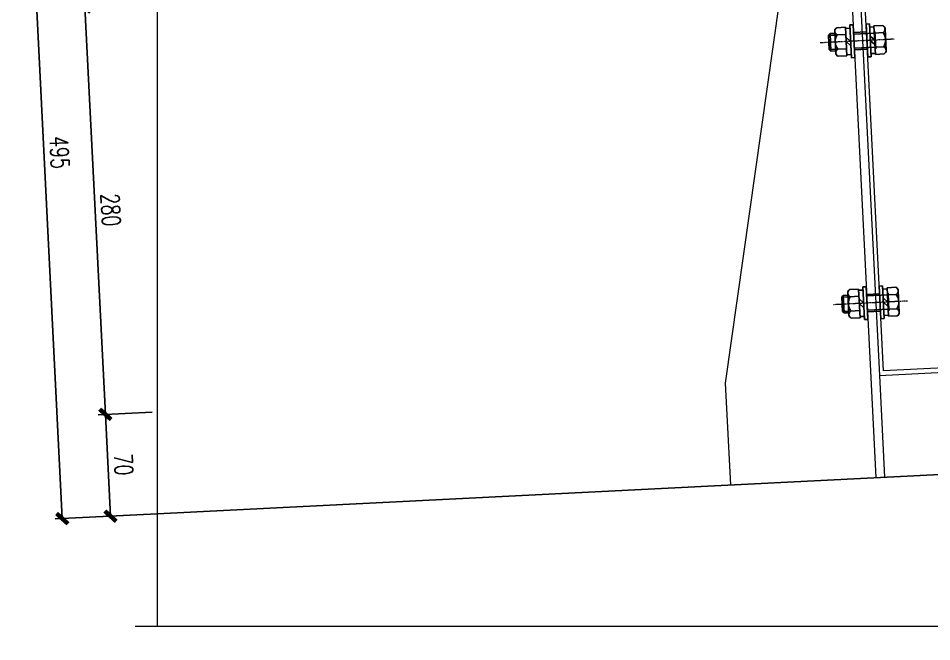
# Model space of a CAD drawing. Extents: x -599358 to 2865263, y -1062760 to 486533.
# Drawn here: x 145058 to 145685, y -728010 to -727582 of the extents above; entities that cross this region are included whole.
import ezdxf

# ---------------------------------------------------------------- set-up
doc = ezdxf.new("R2010")
doc.units = 0
for name, pattern in [('CENTER', [2, 1.25, -0.25, 0.25, -0.25]), ('CONTINUOUS0', [0]), ('CONTINUOUS1', [0])]:
    doc.linetypes.add(name, pattern=pattern)
for name, color, linetype in [('003_THICK', 7, 'CONTINUOUS1'), ('004_THIN', 6, 'CONTINUOUS0'), ('DIM', 173, 'Continuous')]:
    doc.layers.add(name, color=color, linetype=linetype)
for name, color, linetype, lineweight in [('C18', 4, 'CENTER', 13), ('S-dim', 81, 'Continuous', 0), ('文字标注引出线', 7, 'Continuous', 15)]:
    doc.layers.add(name, color=color, linetype=linetype, lineweight=lineweight)
doc.styles.add('DHTEXT-1', font='romans.shx', dxfattribs={"width": 0.7, "bigfont": 'chinese.shx'})
doc.dimstyles.new('ZN5', dxfattribs={"dimscale": 5, "dimtxt": 2.5, "dimasz": 1.5, "dimexe": 1, "dimexo": 2, "dimgap": 0.9, "dimtad": 1, "dimdec": 0, "dimdsep": 46, "dimtxsty": 'DHTEXT-1', "dimblk": 'ARCHTICK', "dimcen": 2.5, "dimclrd": 173, "dimclre": 173, "dimclrt": 7, "dimazin": 2, "dimtfac": 1, "dimtix": 1, "dimtmove": 2, "dimatfit": 3, "dimfxl": 0, "dimarcsym": 0})

# ---------------------------------------------------------------- blocks, each defined once
blk = doc.blocks.new('*U1756')
at = {"layer": '003_THICK', "color": 2}
for points in [[(-10.97, 13.09, 0.611769), (-10.97, 6.54, 0.611769)], [(31.23, 6.54, 0.61177), (31.23, 13.09, 0.61177)], [(-10.97, 6.55, 0.305859), (-10.97, -6.55, 0.305859)], [(31.23, -6.55, 0.305858), (31.23, 6.55, 0.305858)], [(-10.97, -6.54, 0.611769), (-10.97, -13.09, 0.611769)], [(31.23, -13.09, 0.61177), (31.23, -6.54, 0.61177)]]:
    blk.add_lwpolyline(points, format="xyb", dxfattribs=at)
for points in [[(-12.97, 9.81), (-12.97, -9.81)], [(-10.97, 13.08), (-2.97, 13.08)], [(-2.97, 13.08), (-2.97, -13.09)], [(-2.97, 12.1), (1.13, 12.1)], [(1.13, 15), (4.13, 15)], [(1.13, 15), (1.13, -15)], [(4.13, 15), (4.13, -15)], [(16.13, 15), (16.13, -15)], [(16.13, 15), (19.13, 15)], [(19.13, 15), (19.13, -15)], [(19.13, 12.1), (23.23, 12.1)], [(23.23, 13.08), (23.23, -13.09)], [(23.23, 13.08), (31.23, 13.08)], [(33.23, 9.81), (33.23, -9.81)], [(-10.97, 6.54), (-2.97, 6.54)], [(-3.57, 8), (-3.57, -8)], [(-2.97, 0), (1.13, 4.1)], [(-2.97, -4.1), (1.13, 0)], [(4.13, 8), (16.13, 8)], [(19.13, 0), (23.23, 4.1)], [(23.23, 6.54), (31.23, 6.54)], [(33.23, 8), (37.53, 8)], [(37.53, 8), (37.53, -8)], [(37.53, 8), (39.03, 6.5)], [(39.03, 6.5), (39.03, -6.5)], [(-10.97, -6.54), (-2.97, -6.54)], [(4.13, -8), (16.13, -8)], [(19.13, -4.1), (23.23, 0)], [(23.23, -6.54), (31.23, -6.54)], [(33.23, -8), (37.53, -8)], [(37.53, -8), (39.03, -6.5)], [(-10.97, -13.09), (-2.97, -13.09)], [(-2.97, -12.1), (1.13, -12.1)], [(1.13, -15), (4.13, -15)], [(16.13, -15), (19.13, -15)], [(19.13, -12.1), (23.23, -12.1)], [(23.23, -13.09), (31.23, -13.09)]]:
    blk.add_lwpolyline(points, dxfattribs=at)
at = {"layer": '004_THIN', "color": 2}
for points in [[(-3.57, 6.5), (16.13, 6.5)], [(33.23, 6.5), (39.03, 6.5)], [(-3.57, -6.5), (16.13, -6.5)], [(33.23, -6.5), (39.03, -6.5)]]:
    blk.add_lwpolyline(points, dxfattribs=at)
at = {"layer": 'C18', "color": 1, "ltscale": 0.6}
blk.add_lwpolyline([(-20.97, 0), (47.03, 0)], dxfattribs=at)
blk = doc.blocks.new('*U1755')
at = {"layer": '003_THICK', "color": 2}
for points in [[(-10.97, 13.09, 0.611769), (-10.97, 6.54, 0.611769)], [(31.23, 6.54, 0.61177), (31.23, 13.09, 0.61177)], [(-10.97, 6.55, 0.305859), (-10.97, -6.55, 0.305859)], [(31.23, -6.55, 0.305858), (31.23, 6.55, 0.305858)], [(-10.97, -6.54, 0.611769), (-10.97, -13.09, 0.611769)], [(31.23, -13.09, 0.61177), (31.23, -6.54, 0.61177)]]:
    blk.add_lwpolyline(points, format="xyb", dxfattribs=at)
for points in [[(-12.97, 9.81), (-12.97, -9.81)], [(-10.97, 13.08), (-2.97, 13.08)], [(-2.97, 13.08), (-2.97, -13.09)], [(-2.97, 12.1), (1.13, 12.1)], [(1.13, 15), (4.13, 15)], [(1.13, 15), (1.13, -15)], [(4.13, 15), (4.13, -15)], [(16.13, 15), (16.13, -15)], [(16.13, 15), (19.13, 15)], [(19.13, 15), (19.13, -15)], [(19.13, 12.1), (23.23, 12.1)], [(23.23, 13.08), (23.23, -13.09)], [(23.23, 13.08), (31.23, 13.08)], [(33.23, 9.81), (33.23, -9.81)], [(-10.97, 6.54), (-2.97, 6.54)], [(-3.57, 8), (-3.57, -8)], [(-2.97, 0), (1.13, 4.1)], [(-2.97, -4.1), (1.13, 0)], [(4.13, 8), (16.13, 8)], [(19.13, 0), (23.23, 4.1)], [(23.23, 6.54), (31.23, 6.54)], [(33.23, 8), (37.53, 8)], [(37.53, 8), (37.53, -8)], [(37.53, 8), (39.03, 6.5)], [(39.03, 6.5), (39.03, -6.5)], [(-10.97, -6.54), (-2.97, -6.54)], [(4.13, -8), (16.13, -8)], [(19.13, -4.1), (23.23, 0)], [(23.23, -6.54), (31.23, -6.54)], [(33.23, -8), (37.53, -8)], [(37.53, -8), (39.03, -6.5)], [(-10.97, -13.09), (-2.97, -13.09)], [(-2.97, -12.1), (1.13, -12.1)], [(1.13, -15), (4.13, -15)], [(16.13, -15), (19.13, -15)], [(19.13, -12.1), (23.23, -12.1)], [(23.23, -13.09), (31.23, -13.09)]]:
    blk.add_lwpolyline(points, dxfattribs=at)
at = {"layer": '004_THIN', "color": 2}
for points in [[(-3.57, 6.5), (16.13, 6.5)], [(33.23, 6.5), (39.03, 6.5)], [(-3.57, -6.5), (16.13, -6.5)], [(33.23, -6.5), (39.03, -6.5)]]:
    blk.add_lwpolyline(points, dxfattribs=at)
at = {"layer": 'C18', "color": 1, "ltscale": 0.6}
blk.add_lwpolyline([(-20.97, 0), (47.03, 0)], dxfattribs=at)
blk = doc.blocks.new('_ArchTick')
at = {"color": 0, "linetype": 'ByBlock', "const_width": 0.4}
blk.add_lwpolyline([(-0.5, -0.5), (0.5, 0.5)], dxfattribs=at)
blk = doc.blocks.new('*D2115')
at = {"layer": 'Defpoints', "color": 0, "ltscale": 50, "transparency": 16777216}
for p in [(145103.61, -727574.35), (145145.65, -727572.24), (145159.72, -727851.89)]:
    blk.add_point(p, dxfattribs=at)
at = {"layer": 'DIM', "color": 173, "linetype": 'ByBlock', "lineweight": -2, "ltscale": 50, "transparency": 16777216}
for p, q in [((145135.66, -727572.74), (145098.61, -727574.61)), ((145117.68, -727854), (145103.61, -727574.35)), ((145149.73, -727852.39), (145112.68, -727854.25))]:
    blk.add_line(p, q, dxfattribs=at)
at = {"layer": 'DIM', "color": 173, "lineweight": -2, "ltscale": 50, "transparency": 16777216, "xscale": 7.499999999999999, "yscale": 7.499999999999999, "zscale": 7.499999999999999}
for p, rotation in [((145103.61, -727574.35), 92.88037755282495), ((145117.68, -727854), 272.8803775528249)]:
    blk.add_blockref('_ArchTick', p, dxfattribs=dict(at, rotation=rotation))
at = {"layer": 'DIM', "color": 7, "ltscale": 50, "transparency": 16777216, "insert": (145121.38, -727713.64), "char_height": 12.5, "attachment_point": 5, "rotation": 272.88038, "style": 'DHTEXT-1'}
blk.add_mtext('280', dxfattribs=at)
blk = doc.blocks.new('*D2120')
at = {"layer": 'Defpoints', "color": 0, "ltscale": 50, "transparency": 16777216}
for p in [(145138, -727420.16, 0), (145062.82, -727423.94), (145163.24, -727921.8)]:
    blk.add_point(p, dxfattribs=at)
at = {"layer": 'DIM', "color": 173, "linetype": 'ByBlock', "lineweight": -2, "ltscale": 50, "transparency": 16777216}
for p, q in [((145128.01, -727420.66), (145057.83, -727424.19)), ((145088.06, -727925.58), (145062.82, -727423.94)), ((145153.25, -727922.3), (145083.07, -727925.83))]:
    blk.add_line(p, q, dxfattribs=at)
at = {"layer": 'DIM', "color": 173, "lineweight": -2, "ltscale": 50, "transparency": 16777216, "xscale": 7.499999999999999, "yscale": 7.499999999999999, "zscale": 7.499999999999999}
for p, rotation in [((145062.82, -727423.94), 92.88037755282656), ((145088.06, -727925.58), 272.8803775528266)]:
    blk.add_blockref('_ArchTick', p, dxfattribs=dict(at, rotation=rotation))
at = {"layer": 'DIM', "color": 7, "ltscale": 50, "transparency": 16777216, "insert": (145086.18, -727674.22), "char_height": 12.5, "attachment_point": 5, "rotation": 272.88038, "style": 'DHTEXT-1'}
blk.add_mtext('495', dxfattribs=at)
blk = doc.blocks.new('*D2121')
at = {"layer": 'Defpoints', "color": 0, "ltscale": 50, "transparency": 16777216}
for p in [(145117.68, -727854), (145159.72, -727851.89), (145163.24, -727921.8)]:
    blk.add_point(p, dxfattribs=at)
at = {"layer": 'DIM', "color": 173, "linetype": 'ByBlock', "lineweight": -2, "ltscale": 50, "transparency": 16777216}
for p, q in [((145149.73, -727852.39), (145112.68, -727854.25)), ((145121.2, -727923.91), (145117.68, -727854)), ((145153.25, -727922.3), (145116.2, -727924.16))]:
    blk.add_line(p, q, dxfattribs=at)
at = {"layer": 'DIM', "color": 173, "lineweight": -2, "ltscale": 50, "transparency": 16777216, "xscale": 7.5, "yscale": 7.5, "zscale": 7.5}
for p, rotation in [((145117.68, -727854), 92.88037755283686), ((145121.2, -727923.91), 272.8803775528368)]:
    blk.add_blockref('_ArchTick', p, dxfattribs=dict(at, rotation=rotation))
at = {"layer": 'DIM', "color": 7, "ltscale": 50, "transparency": 16777216, "insert": (145130.17, -727888.42), "char_height": 12.5, "attachment_point": 5, "rotation": 272.88038, "style": 'DHTEXT-1'}
blk.add_mtext('70', dxfattribs=at)

msp = doc.modelspace()

# ---------------------------------------------------------------- linework, layer by layer
at = {"color": 8, "ltscale": 10}
msp.add_line((145153.25, -727922.3), (145725.32, -727893.52), dxfattribs=at)
at = {"layer": 'S-dim', "ltscale": 10}
for p, q in [((145580.48, -727571.06), (145543.58, -727832.57)), ((145630.42, -727568.55), (145646.97, -727897.46)), ((145649.44, -727827.25), (145652.96, -727897.16)), ((145543.58, -727832.57), (145547.1, -727902.48)), ((145547.1, -727902.48), (145652.96, -727897.16))]:
    msp.add_line(p, q, dxfattribs=at)
at = {"layer": 'S-dim', "color": 6, "ltscale": 10}
msp.add_lwpolyline([(145716.28, -727563.55), (145715.27, -727543.58), (145635.37, -727547.6), (145649.44, -727827.25), (145729.34, -727823.23), (145728.34, -727803.25), (145725.34, -727803.4), (145726.2, -727820.38), (145652.29, -727824.1), (145638.52, -727550.44), (145712.43, -727546.73), (145713.28, -727563.7)], close=True, dxfattribs=at)
at = {"layer": '文字标注引出线', "color": 1, "elevation": 0}
for points in [[(145153.25, -727209.65), (145153.25, -727566.69), (145163.75, -727571.19), (145142.75, -727571.19), (145153.25, -727575.69), (145153.25, -727999.58)], [(147135.03, -727999.58), (146141.08, -727999.58), (146136.58, -728010.08), (146136.58, -727989.08), (146132.08, -727999.58), (145138.14, -727999.58)]]:
    msp.add_lwpolyline(points, dxfattribs=at)

# ---------------------------------------------------------------- block references
at = {"xscale": -0.7500000000000001, "yscale": 0.7500000000000001, "zscale": 0.7500000000000001, "rotation": 2.880377524961135}
for name, p in [('*U1756', (145643.97, -727597.23)), ('*U1755', (145653.02, -727777))]:
    msp.add_blockref(name, p, dxfattribs=at)

# ---------------------------------------------------------------- dimensions: what is measured, and where the dimension line sits
at = {"layer": 'DIM', "ltscale": 50}
dim = msp.add_aligned_dim(p1=(145163.24, -727921.8), p2=(145138, -727420.16, 0), distance=75.27, text='495', dimstyle='ZN5', dxfattribs=at)
dim.commit()
dim.dimension.update_dxf_attribs({"geometry": '*D2120', "text_midpoint": (145086.18, -727674.22)})
for p1, p2, picture, middle in [((145159.72, -727851.89), (145145.65, -727572.24), '*D2115', (145121.38, -727713.64)), ((145163.24, -727921.8), (145159.72, -727851.89), '*D2121', (145130.17, -727888.42))]:
    dim = msp.add_aligned_dim(p1=p1, p2=p2, distance=42.1, dimstyle='ZN5', dxfattribs=at)
    dim.commit()
    dim.dimension.update_dxf_attribs({"geometry": picture, "text_midpoint": middle})

doc.saveas('drawing.dxf')
